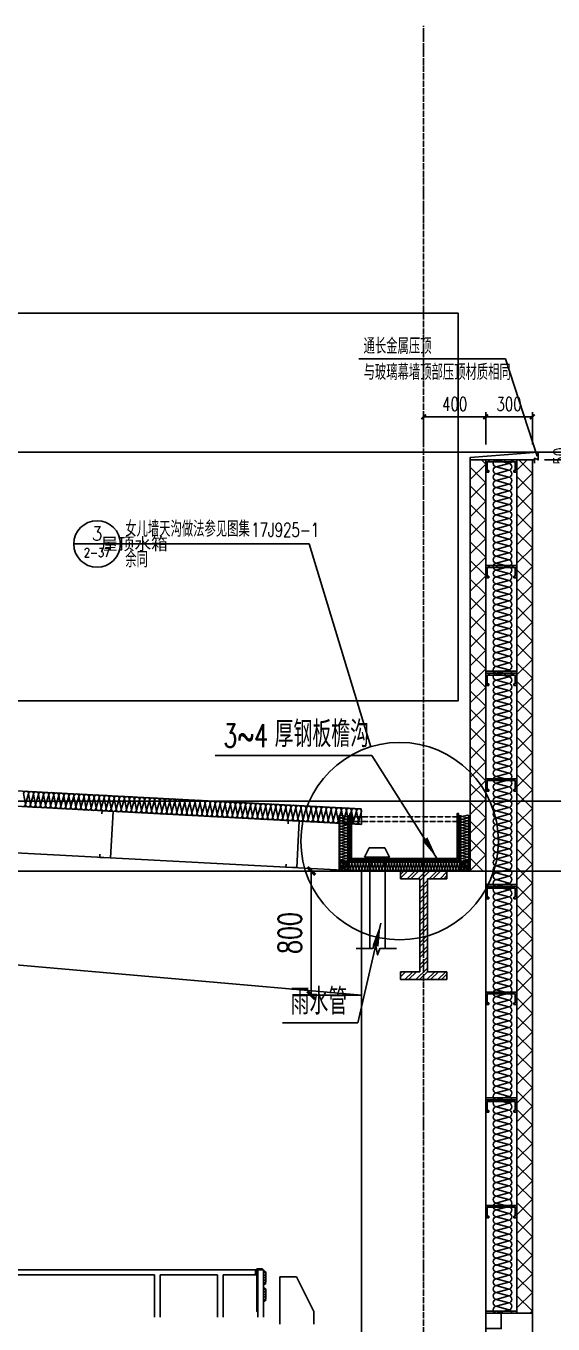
# Model space of a CAD drawing. Extents: x -1899985 to 1774885, y 556286 to 2175695.
# Drawn here: x -603981 to -600587, y 581137 to 589505 of the extents above; entities that cross this region are included whole.
import ezdxf
from ezdxf.enums import TextEntityAlignment as Align

# ---------------------------------------------------------------- set-up
doc = ezdxf.new("R2010")
doc.units = 0
doc.header["$LTSCALE"] = 10
doc.header["$MEASUREMENT"] = 0
for name, pattern in [('20剖面图$0$__DASH', [0.35, 0.25, -0.1]), ('20剖面图$0$DASH', [0.35, 0.25, -0.1]), ('20剖面图$0$DOTE', [2.42, 2, -0.2, 0.02, -0.2])]:
    doc.linetypes.add(name, pattern=pattern)
doc.layers.get('Defpoints').update_dxf_attribs({"color": 210})
for name, color, linetype in [('20剖面图$0$A-AXIS-DOTE', 14, '20剖面图$0$DOTE'), ('20剖面图$0$A-AXIS-DP', 126, 'Continuous'), ('20剖面图$0$A-AXIS-SYMB', 3, 'Continuous'), ('20剖面图$0$A-HATCH-2', 251, 'Continuous'), ('20剖面图$0$A-LIN-V', 9, 'Continuous'), ('20剖面图$0$A-WINDOW', 140, 'Continuous'), ('20剖面图$0$AS-COLN', 6, 'Continuous'), ('20剖面图$0$AS-WALL', 40, 'Continuous'), ('20剖面图$0$COLUMN', 9, 'Continuous'), ('20剖面图$0$DIM_LEAD', 3, 'Continuous'), ('20剖面图$0$DIM_SYMB', 3, 'Continuous'), ('20剖面图$0$PUB_HATCH', 8, 'Continuous'), ('20剖面图$0$PUB_TEXT', 7, 'Continuous'), ('20剖面图$0$S-SB', 21, 'Continuous'), ('20剖面图$0$建-墙-填充', 8, 'Continuous'), ('20剖面图$0$建-尺寸', 3, 'Continuous'), ('20剖面图$0$建-文字', 7, 'Continuous'), ('20剖面图$0$建-柱-钢', 9, 'Continuous'), ('A-AXIS-DP', 126, 'Continuous'), ('A-LIN-V', 9, 'Continuous'), ('DIM_SYMB', 3, 'Continuous'), ('PUB_TEXT', 7, 'Continuous')]:
    doc.layers.add(name, color=color, linetype=linetype)
doc.styles.add('20剖面图$0$_TCH_DIM', font='SIMPLEX', dxfattribs={"bigfont": 'GBCBIG'})
doc.styles.add('20剖面图$0$_TCH_DIM_T3', font='SIMPLEX', dxfattribs={"width": 0.705882, "bigfont": 'GBCBIG'})
doc.styles.add('20剖面图$0$A-DIM_T3', font='SIMPLEX', dxfattribs={"width": 0.705882, "bigfont": 'GBCBIG'})
doc.styles.add('20剖面图$0$黑体', font='', dxfattribs={"height": 12})
doc.styles.add('_TCH_DIM', font='SIMPLEX', dxfattribs={"bigfont": 'GBCBIG'})
doc.styles.add('_TCH_DIM_T3', font='SIMPLEX', dxfattribs={"width": 0.705882, "bigfont": 'GBCBIG'})
doc.styles.get('20剖面图$0$黑体').set_extended_font_data('SimHei')
doc.dimstyles.new('20剖面图$0$_TCH_ARCH&&30', dxfattribs={"dimtxt": 89.25, "dimasz": 30, "dimexe": 30, "dimexo": 30, "dimgap": 37.875, "dimtad": 1, "dimdec": 0, "dimzin": 0, "dimdsep": 46, "dimtxsty": '20剖面图$0$_TCH_DIM_T3', "dimblk": '20剖面图$0$_ArchTick', "dimcen": 0.09, "dimclrt": 7, "dimazin": 2, "dimtfac": 1, "dimtdec": 0, "dimtix": 1, "dimtmove": 2, "dimatfit": 3, "dimfxl": 1, "dimtolj": 1, "dimtzin": 0, "dimarcsym": 0})
doc.dimstyles.new('20剖面图$0$A-DIM&&50', dxfattribs={"dimtxt": 148.75, "dimasz": 50, "dimexe": 50, "dimexo": 50, "dimgap": 63.125, "dimtad": 1, "dimdec": 0, "dimzin": 0, "dimdsep": 46, "dimtxsty": '20剖面图$0$A-DIM_T3', "dimblk": '20剖面图$0$_ArchTick', "dimcen": 0.09, "dimclrt": 7, "dimazin": 2, "dimtfac": 1, "dimtdec": 0, "dimtix": 1, "dimtmove": 2, "dimatfit": 3, "dimfxl": 1, "dimtolj": 1, "dimtzin": 0, "dimarcsym": 0})
doc.dimstyles.new('_TCH_ARCH&&30', dxfattribs={"dimtxt": 89.25, "dimasz": 30, "dimexe": 30, "dimexo": 30, "dimgap": 37.875, "dimtad": 1, "dimdec": 0, "dimzin": 0, "dimdsep": 46, "dimtxsty": '_TCH_DIM_T3', "dimblk": 'ARCHTICK', "dimcen": 0.09, "dimclrt": 7, "dimazin": 2, "dimtfac": 1, "dimtdec": 0, "dimtix": 1, "dimtmove": 2, "dimatfit": 3, "dimfxl": 1, "dimtolj": 1, "dimtzin": 0, "dimarcsym": 0})
pattern_1 = [(45, (60, 0), (-60.000061, 60.000061), []), (135, (60, 0), (-60.000061, -60.000061), [])]

# ---------------------------------------------------------------- blocks, each defined once
blk = doc.blocks.new('20剖面图$0$G$CBF9D2CED')
at = {"layer": '20剖面图$0$建-墙-填充'}
h = blk.add_hatch(dxfattribs=at)
h.set_pattern_fill('金属', color=256, scale=20, style=0)
h.set_pattern_definition([(45, (0, 0), (-35.3553, 35.3553), []), (45, (23.57, 0), (-35.3553, 35.3553), [])])
h.paths.add_polyline_path([(-150, 0), (-150, -50), (-25, -50), (-25, -650), (-150, -650), (-150, -700), (150, -700), (150, -650), (25, -650), (25, -50), (150, -50), (150, 0)])
at = {"layer": '20剖面图$0$建-柱-钢'}
for p, q in [((-150, 0), (-150, -50)), ((150, 0), (-150, 0)), ((150, -50), (150, 0)), ((-150, -50), (-25, -50)), ((-25, -50), (-25, -650)), ((25, -650), (25, -50)), ((25, -50), (150, -50)), ((-25, -650), (-150, -650)), ((-150, -650), (-150, -700)), ((150, -650), (25, -650)), ((150, -700), (150, -650)), ((-150, -700), (150, -700))]:
    blk.add_line(p, q, dxfattribs=at)
blk = doc.blocks.new('20剖面图$0$CURVEPATTERNLIB$SYSLIB$岩棉板')
at = {"color": 0}
for p, q in [((0, -17), (12, -67)), ((12, -67), (24, -17))]:
    blk.add_line(p, q, dxfattribs=at)
for centre, start, end in [((12, -17), 0, 180), ((0, -67), 270, 0), ((24, -67), 180, 270)]:
    blk.add_arc(centre, 12, start, end, dxfattribs=at)
blk = doc.blocks.new('20剖面图$0$_ArchTick')
at = {"color": 0, "linetype": 'ByBlock', "const_width": 0.4}
blk.add_lwpolyline([(-0.5, -0.5), (0.5, 0.5)], dxfattribs=at)
blk = doc.blocks.new('*D599')
at = {"layer": '20剖面图$0$建-尺寸', "color": 0, "lineweight": -2, "transparency": 16777216}
for p, q in [((-751204.7, 584057.5), (-751578.5, 584057.5)), ((-751528.5, 583257.5), (-751528.5, 584057.5)), ((-751204.7, 583257.5), (-751578.5, 583257.5))]:
    blk.add_line(p, q, dxfattribs=at)
at = {"layer": 'Defpoints', "color": 0, "transparency": 16777216}
for p in [(-751528.5, 584057.5), (-751154.7, 584057.5), (-751154.7, 583257.5)]:
    blk.add_point(p, dxfattribs=at)
at = {"layer": '20剖面图$0$建-尺寸', "color": 0, "lineweight": -2, "transparency": 16777216, "xscale": 50, "yscale": 50, "zscale": 50}
for p, rotation in [((-751528.5, 584057.5), 90), ((-751528.5, 583257.5), 270)]:
    blk.add_blockref('20剖面图$0$_ArchTick', p, dxfattribs=dict(at, rotation=rotation))
at = {"layer": '20剖面图$0$建-尺寸', "color": 7, "transparency": 16777216, "insert": (-751666, 583657.5), "char_height": 148.75, "attachment_point": 5, "rotation": 90, "style": '20剖面图$0$A-DIM_T3'}
blk.add_mtext('\\A1;800', dxfattribs=at)
blk = doc.blocks.new('20剖面图$0$G$C59B9C3A2')
at = {"layer": '20剖面图$0$A-LIN-V'}
blk.add_lwpolyline([(79.4, -16.8), (-333.7, -16.8)], dxfattribs=at)
at = {"layer": '20剖面图$0$AS-WALL'}
blk.add_lwpolyline([(-333.7, -38.1), (-333.7, -5.4), (-357.8, -16.8), (-357.8, 33.2), (79.4, 0), (79.4, -84.3)], dxfattribs=at)
blk = doc.blocks.new('20剖面图$0$CURVEPATTERNLIB$SYSLIB$防水材料1')
at = {"layer": '20剖面图$0$PUB_HATCH'}
h = blk.add_hatch(dxfattribs=at)
h.set_pattern_fill('ANSI31', color=256, scale=10, angle=90, style=0)
h.set_pattern_definition([(45, (-196995.837, -685381.036), (11.22532015, -11.22532015), [])])
h.paths.add_polyline_path([(35, 0), (0, 0), (0, -100), (35, -100), (35, -90), (30, -90), (30, -95), (5, -95), (5, -5), (30, -5), (30, -10), (35, -10)])
h = blk.add_hatch(dxfattribs=at)
h.set_pattern_fill('ANSI31', color=256, scale=10, angle=90, style=0)
h.set_pattern_definition([(45, (-196695.837, -685381.036), (11.22532015, -11.22532015), [])])
h.paths.add_polyline_path([(335, 0), (300, 0), (300, -100), (335, -100), (335, -90), (330, -90), (330, -95), (305, -95), (305, -5), (330, -5), (330, -10), (335, -10)])
at = {"layer": '20剖面图$0$A-LIN-V', "extrusion": (-3.26108e-18, 2.41725e-31, -1)}
blk.add_line((600, 0), (600, -100), dxfattribs=at)
at = {"layer": '20剖面图$0$A-LIN-V'}
for p, q in [((30, -10), (35, -10)), ((330, -10), (335, -10)), ((30, -90), (35, -90)), ((330, -90), (335, -90))]:
    blk.add_line(p, q, dxfattribs=at)
at = {"layer": '20剖面图$0$A-LIN-V', "extrusion": (-3.26108e-18, 2.41725e-31, -1)}
for points in [[(-35, -10), (-35, 0), (0, 0), (0, -100), (-35, -100), (-35, -90)], [(-335, -10), (-335, 0), (-300, 0), (-300, -100), (-335, -100), (-335, -90)], [(-30, -10), (-30, -5), (-5, -5), (-5, -95), (-30, -95), (-30, -90)], [(-330, -10), (-330, -5), (-305, -5), (-305, -95), (-330, -95), (-330, -90)]]:
    blk.add_lwpolyline(points, dxfattribs=at)
at = {"layer": '20剖面图$0$A-LIN-V', "xscale": 0.8142221102150538, "yscale": 0.8108108108108109, "zscale": 0.8142221102150538}
for p in [(0, -20.1), (19.5, -20.1), (39.1, -20.1), (58.6, -20.1), (78.2, -20.1), (97.7, -20.1), (117.2, -20.1), (136.8, -20.1), (156.3, -20.1), (175.9, -20.1), (195.4, -20.1), (215, -20.1), (234.5, -20.1), (254, -20.1), (273.6, -20.1), (293.1, -20.1), (312.7, -20.1), (332.2, -20.1), (351.7, -20.1), (371.3, -20.1), (390.8, -20.1), (410.4, -20.1), (429.9, -20.1), (449.5, -20.1), (469, -20.1), (488.5, -20.1), (508.1, -20.1), (527.6, -20.1), (547.2, -20.1), (566.7, -20.1), (586.2, -20.1)]:
    blk.add_blockref('20剖面图$0$CURVEPATTERNLIB$SYSLIB$岩棉板', p, dxfattribs=at)
blk = doc.blocks.new('20剖面图$0$e54645')
at = {"layer": '20剖面图$0$PUB_HATCH'}
h = blk.add_hatch(dxfattribs=at)
h.set_pattern_fill('多孔材料', color=256, scale=30, style=0)
h.set_pattern_definition(pattern_1)
h.paths.add_polyline_path([(-1138445, 580407.5), (-1138445, 585907.5), (-1138545, 585907.5), (-1138545, 580407.5)])
h = blk.add_hatch(dxfattribs=at)
h.set_pattern_fill('多孔材料', color=256, scale=30, style=0)
h.set_pattern_definition(pattern_1)
h.paths.add_polyline_path([(-1138145, 583257.5), (-1138145, 585907.5), (-1138245, 585907.5), (-1138245, 583257.5)])
at = {"layer": '20剖面图$0$A-WINDOW'}
blk.add_lwpolyline([(-1138345, 580407.5), (-1138345, 580407.5), (-1138345, 580307.5), (-1138245, 580307.5), (-1138245, 580407.5), (-1138345, 580407.5)], dxfattribs=at)
at = {"layer": '20剖面图$0$AS-WALL'}
for p, q in [((-1138545, 580407.5), (-1138545, 585907.5)), ((-1138545, 585907.5), (-1138445, 585907.5)), ((-1138445, 580407.5), (-1138445, 585907.5)), ((-1138245, 583257.5), (-1138245, 585907.5)), ((-1138245, 585907.5), (-1138145, 585907.5)), ((-1138145, 583257.5), (-1138145, 585907.5)), ((-1138245, 583257.5), (-1138145, 583257.5)), ((-1138545, 580407.5), (-1138445, 580407.5)), ((-1138445, 580407.5), (-1138245, 580407.5))]:
    blk.add_line(p, q, dxfattribs=at)
at = {"layer": '20剖面图$0$COLUMN'}
blk.add_line((-1138545, 580407.5), (-1138545, 578007.5), dxfattribs=at)
blk.add_lwpolyline([(-1138245, 582457.5), (-1138245, 567627.5)], dxfattribs=at)
at = {"layer": '20剖面图$0$A-HATCH-2', "xscale": 2.26979623420175, "yscale": 1.999999999990687, "zscale": 1.999999999990687, "rotation": 269.9999999986393}
for p in [(-1138245, 585907.5), (-1138245, 584532.5), (-1138245, 583157.5), (-1138245, 581782.5)]:
    blk.add_blockref('20剖面图$0$CURVEPATTERNLIB$SYSLIB$防水材料1', p, dxfattribs=at)
at = {"layer": '20剖面图$0$A-LIN-V'}
blk.add_blockref('20剖面图$0$G$C59B9C3A2', (-1138225, 585924.3), dxfattribs=at)
blk = doc.blocks.new('20剖面图$0$$LinePat$岩棉板')
at = {"color": 0}
for p, q in [((0, -17), (12, -67)), ((12, -67), (24, -17))]:
    blk.add_line(p, q, dxfattribs=at)
for points in [[(24, -1.5), (0, -1.5)], [(24, -84), (0, -84)]]:
    blk.add_lwpolyline(points)
for centre, start, end in [((12, -17), 0, 180), ((0, -67), 270, 0), ((24, -67), 180, 270)]:
    blk.add_arc(centre, 12, start, end, dxfattribs=at)
blk = doc.blocks.new('20剖面图$0$e5345454')
at = {"layer": '20剖面图$0$A-LIN-V'}
h = blk.add_hatch(dxfattribs=at)
h.set_pattern_fill('金属', color=256, scale=10)
h.set_pattern_definition([(45, (350, 0), (-17.67766953, 17.67766953), []), (45, (361.785, 0), (-17.67766953, 17.67766953), [])])
h.paths.add_polyline_path([(1161308.6, -3405469.3), (1161298.6, -3405469.3), (1161298.6, -3405769.3), (1161998.6, -3405769.3), (1161998.6, -3405469.3), (1161988.6, -3405469.3), (1161988.6, -3405759.3), (1161308.6, -3405759.3)])
at = {"layer": '20剖面图$0$A-AXIS-DOTE', "linetype": '20剖面图$0$__DASH', "ltscale": 2}
blk.add_line((1161773.6, -3405320), (1161773.6, -3406120), dxfattribs=at)
at = {"layer": '20剖面图$0$A-LIN-V'}
for points in [[(1161308.6, -3405469.3), (1161298.6, -3405469.3), (1161298.6, -3405769.3), (1161998.6, -3405769.3), (1161998.6, -3405469.3), (1161988.6, -3405469.3), (1161988.6, -3405469.3), (1161988.6, -3405469.3), (1161988.6, -3405759.3), (1161308.6, -3405759.3), (1161308.6, -3405469.3)], [(1161393.6, -3405749.3), (1161423.6, -3405690), (1161523.6, -3405690), (1161553.6, -3405749.3), (1161393.6, -3405749.3)], [(1161426.2, -3405749.3), (1161426.2, -3406338)], [(1161526.2, -3405749.3), (1161526.2, -3406338)]]:
    blk.add_lwpolyline(points, dxfattribs=at)
at = {"layer": '20剖面图$0$A-LIN-V', "linetype": '20剖面图$0$DASH', "ltscale": 0.3}
for points in [[(1161988.6, -3405489.3), (1161308.6, -3405489.3)], [(1161988.6, -3405519.3), (1161308.6, -3405519.3)]]:
    blk.add_lwpolyline(points, dxfattribs=at)
at = {"layer": '20剖面图$0$DIM_LEAD'}
for p, q in [((1161440.3, -3405093.4), (1160431.8, -3405093.4)), ((1161861.8, -3405760), (1161440.3, -3405093.4)), ((1161497.6, -3406175.2), (1161349.7, -3406817)), ((1161349.7, -3406817), (1160864.2, -3406817))]:
    blk.add_line(p, q, dxfattribs=at)
for points in [[(1161861.8, -3405760, 0, 40, 0), (1161781.6, -3405633.2, 0, 0, 0)], [(1161497.6, -3406175.2, 0, 40, 0), (1161463.9, -3406321.3, 0, 0, 0)]]:
    blk.add_lwpolyline(points, format="xyseb", dxfattribs=at)
at = {"layer": '20剖面图$0$DIM_SYMB'}
blk.add_lwpolyline([(1161339.1, -3406338), (1161446.6, -3406338), (1161461.9, -3406296), (1161476.7, -3406380), (1161491.6, -3406338), (1161599.1, -3406338)], dxfattribs=at)
at = {"layer": '20剖面图$0$A-LIN-V', "yscale": 0.7272727272727273, "zscale": 0.7272727272727273}
for p, xscale, rotation in [((1161228.6, -3405479.3), -0.7499999999999999, 90), ((1161228.6, -3405497.3), -0.7499999999999999, 90), ((1162068.6, -3405479.3), 0.7499999999999999, 270), ((1162068.6, -3405497.3), 0.7499999999999999, 270), ((1161228.6, -3405515.3), -0.7499999999999999, 90), ((1161228.6, -3405533.3), -0.7499999999999999, 90), ((1161228.6, -3405551.3), -0.7499999999999999, 90), ((1161228.6, -3405569.3), -0.7499999999999999, 90), ((1161228.6, -3405587.3), -0.7499999999999999, 90), ((1162068.6, -3405515.3), 0.7499999999999999, 270), ((1162068.6, -3405533.3), 0.7499999999999999, 270), ((1162068.6, -3405551.3), 0.7499999999999999, 270), ((1162068.6, -3405569.3), 0.7499999999999999, 270), ((1162068.6, -3405587.3), 0.7499999999999999, 270), ((1161228.6, -3405605.3), -0.7499999999999999, 90), ((1161228.6, -3405623.3), -0.7499999999999999, 90), ((1161228.6, -3405641.3), -0.7499999999999999, 90), ((1161228.6, -3405659.3), -0.7499999999999999, 90), ((1162068.6, -3405605.3), 0.7499999999999999, 270), ((1162068.6, -3405623.3), 0.7499999999999999, 270), ((1162068.6, -3405641.3), 0.7499999999999999, 270), ((1162068.6, -3405659.3), 0.7499999999999999, 270), ((1161228.6, -3405677.3), -0.7499999999999999, 90), ((1161228.6, -3405695.3), -0.7499999999999999, 90), ((1161228.6, -3405713.3), -0.7499999999999999, 90), ((1161228.6, -3405731.3), -0.7499999999999999, 90), ((1161228.6, -3405749.3), -0.7499999999999999, 90), ((1162068.6, -3405677.3), 0.7499999999999999, 270), ((1162068.6, -3405695.3), 0.7499999999999999, 270), ((1162068.6, -3405713.3), 0.7499999999999999, 270), ((1162068.6, -3405731.3), 0.7499999999999999, 270), ((1162068.6, -3405749.3), 0.7499999999999999, 270), ((1161228.6, -3405839.3), -0.7682291666666666, 180), ((1161228.6, -3405767.3), -0.7499999999999999, 90), ((1161228.6, -3405785.3), -0.7499999999999999, 90), ((1161228.6, -3405803.3), -0.7499999999999999, 90), ((1161228.6, -3405821.3), -0.7499999999999999, 90), ((1161247, -3405839.3), -0.7682291666666666, 180), ((1161265.4, -3405839.3), -0.7682291666666666, 180), ((1161283.9, -3405839.3), -0.7682291666666666, 180), ((1161302.3, -3405839.3), -0.7682291666666666, 180), ((1161320.8, -3405839.3), -0.7682291666666666, 180), ((1161339.2, -3405839.3), -0.7682291666666666, 180), ((1161357.6, -3405839.3), -0.7682291666666666, 180), ((1161376.1, -3405839.3), -0.7682291666666666, 180), ((1161394.5, -3405839.3), -0.7682291666666666, 180), ((1161412.9, -3405839.3), -0.7682291666666666, 180), ((1161431.4, -3405839.3), -0.7682291666666666, 180), ((1161449.8, -3405839.3), -0.7682291666666666, 180), ((1161468.3, -3405839.3), -0.7682291666666666, 180), ((1161486.7, -3405839.3), -0.7682291666666666, 180), ((1161505.1, -3405839.3), -0.7682291666666666, 180), ((1161541.2, -3405839.3), 0.73252688172043, 180), ((1161558.7, -3405839.3), 0.73252688172043, 180), ((1161576.3, -3405839.3), 0.73252688172043, 180), ((1161593.9, -3405839.3), 0.73252688172043, 180), ((1161611.5, -3405839.3), 0.73252688172043, 180), ((1161629.1, -3405839.3), 0.73252688172043, 180), ((1161646.6, -3405839.3), 0.73252688172043, 180), ((1161664.2, -3405839.3), 0.73252688172043, 180), ((1161681.8, -3405839.3), 0.73252688172043, 180), ((1161699.4, -3405839.3), 0.73252688172043, 180), ((1161717, -3405839.3), 0.73252688172043, 180), ((1161734.5, -3405839.3), 0.73252688172043, 180), ((1161752.1, -3405839.3), 0.73252688172043, 180), ((1161769.7, -3405839.3), 0.73252688172043, 180), ((1161787.3, -3405839.3), 0.73252688172043, 180), ((1161804.9, -3405839.3), 0.73252688172043, 180), ((1161822.4, -3405839.3), 0.73252688172043, 180), ((1161840, -3405839.3), 0.73252688172043, 180), ((1161857.6, -3405839.3), 0.73252688172043, 180), ((1161875.2, -3405839.3), 0.73252688172043, 180), ((1161892.8, -3405839.3), 0.73252688172043, 180), ((1161910.3, -3405839.3), 0.73252688172043, 180), ((1161927.9, -3405839.3), 0.73252688172043, 180), ((1161945.5, -3405839.3), 0.73252688172043, 180), ((1161963.1, -3405839.3), 0.73252688172043, 180), ((1161980.7, -3405839.3), 0.73252688172043, 180), ((1161998.2, -3405839.3), 0.73252688172043, 180), ((1162015.8, -3405839.3), 0.73252688172043, 180), ((1162068.6, -3405767.3), 0.7499999999999999, 270), ((1162068.6, -3405785.3), 0.7499999999999999, 270), ((1162068.6, -3405803.3), 0.7499999999999999, 270), ((1162068.6, -3405821.3), 0.7499999999999999, 270), ((1162033.4, -3405839.3), 0.73252688172043, 180), ((1162051, -3405839.3), 0.73252688172043, 180), ((1162068.6, -3405839.3), 0.73252688172043, 180)]:
    blk.add_blockref('20剖面图$0$$LinePat$岩棉板', p, dxfattribs=dict(at, xscale=xscale, rotation=rotation))
at = {"layer": '20剖面图$0$PUB_TEXT', "style": '20剖面图$0$_TCH_DIM', "width": 0.705882}
blk.add_text('3~4', height=148.75, dxfattribs=at).set_placement((1160484.3, -3405040.9))
at = {"layer": '20剖面图$0$PUB_TEXT', "style": '20剖面图$0$_TCH_DIM'}
for s, p in [('厚钢板檐沟', (1160814.3, -3405040.9)), ('雨水管', (1160916.7, -3406764.5))]:
    blk.add_text(s, height=168.79, dxfattribs=at).set_placement(p)
blk = doc.blocks.new('20剖面图$0$rer34')
at = {"layer": '20剖面图$0$A-LIN-V', "color": 1}
for p, q in [((1607274.9, -75770.7), (1605612.1, -75770.7)), ((1605666.5, -75803.4), (1606672, -75803.4)), ((1606672, -75803.4), (1606672, -76077.3)), ((1606704.6, -76077.3), (1606704.6, -75803.4)), ((1606704.6, -75803.4), (1607044.8, -75803.4)), ((1607044.8, -75803.4), (1607044.8, -76077.3)), ((1607077.4, -76077.3), (1607077.4, -75803.4)), ((1607077.4, -75803.4), (1607277.4, -75803.4)), ((1607266.2, -75797.5), (1607266.2, -75795.3)), ((1607266.2, -75795.3), (1607271.7, -75795.3)), ((1607271.7, -75797.5), (1607266.2, -75797.5)), ((1607269.5, -75781.8), (1607269.5, -75777.9)), ((1607274.9, -75777.9), (1607269.5, -75777.9)), ((1607269.5, -75787.9), (1607269.5, -75781.8)), ((1607274.9, -75781.8), (1607269.5, -75781.8)), ((1607269.5, -75787.9), (1607269.5, -75788.8)), ((1607274.9, -75787.9), (1607269.5, -75787.9)), ((1607269.5, -75788.8), (1607274.9, -75788.8)), ((1607274.9, -75792), (1607274.9, -75770.3)), ((1607277.1, -75770.3), (1607277.1, -75792)), ((1607310.2, -75770.7), (1607277.1, -75770.7)), ((1607277.4, -75780.1), (1607277.1, -75780.1)), ((1607277.1, -75786.6), (1607277.4, -75786.6)), ((1607277.4, -76039.3), (1607277.4, -75774.1)), ((1607280.4, -75764.9), (1607307, -75764.9)), ((1607307, -75767), (1607280.4, -75767)), ((1607280.7, -75770.8), (1607306.8, -75770.8)), ((1607283.9, -75770.8), (1607316.5, -75770.8)), ((1607283.9, -76077.3), (1607283.9, -75770.8)), ((1607310.2, -75770.8), (1607310.2, -75770.3)), ((1607312.4, -75770.3), (1607312.4, -75770.8)), ((1607316.5, -75770.7), (1607312.4, -75770.7)), ((1607316.5, -75770.7), (1607316.5, -75770.8)), ((1607316.5, -75770.8), (1607316.5, -76077.3)), ((1607323.8, -75780.1), (1607316.5, -75780.1)), ((1607316.5, -75789.2), (1607330.7, -75789.2)), ((1607316.5, -75805), (1607330.7, -75805)), ((1607330.7, -75805), (1607316.5, -75805)), ((1607316.5, -75820.7), (1607330.7, -75820.7)), ((1607316.5, -75821.8), (1607330.7, -75821.8)), ((1607330.7, -75837.6), (1607316.5, -75837.6)), ((1607316.5, -75837.6), (1607330.7, -75837.6)), ((1607323.8, -75781), (1607323.8, -75780.1)), ((1607325.2, -75821.8), (1607325.2, -75820.7)), ((1607330.7, -75805), (1607330.7, -75789.2)), ((1607330.7, -75820.7), (1607330.7, -75805)), ((1607330.7, -75837.6), (1607330.7, -75821.8)), ((1607330.7, -75853.3), (1607330.7, -75837.6)), ((1607412.9, -75816.4), (1607430.2, -75816.4)), ((1607412.9, -76120.8), (1607412.9, -75816.4)), ((1607442.6, -75816.4), (1607425.2, -75816.4)), ((1607511.8, -75816.4), (1607430.2, -75816.4)), ((1607615, -76039.2), (1607511.8, -75816.4)), ((1607316.5, -75853.3), (1607330.7, -75853.3)), ((1607316.5, -75856.6), (1607329.6, -75856.6)), ((1607316.5, -75897.9), (1607330.7, -75897.9)), ((1607330.7, -75913.7), (1607316.5, -75913.7)), ((1607316.5, -75913.7), (1607330.7, -75913.7)), ((1607325.2, -75856.6), (1607325.2, -75853.3)), ((1607330.7, -75913.7), (1607330.7, -75897.9)), ((1607330.7, -75929.4), (1607330.7, -75913.7)), ((1607316.5, -75929.4), (1607330.7, -75929.4)), ((1607316.5, -75930.5), (1607330.7, -75930.5)), ((1607316.5, -75946.3), (1607330.7, -75946.3)), ((1607330.7, -75946.3), (1607316.5, -75946.3)), ((1607316.5, -75962), (1607330.7, -75962)), ((1607316.5, -75965.3), (1607329.6, -75965.3)), ((1607325.2, -75930.5), (1607325.2, -75929.4)), ((1607325.2, -75965.3), (1607325.2, -75962)), ((1607330.7, -75946.3), (1607330.7, -75930.5)), ((1607330.7, -75962), (1607330.7, -75946.3)), ((1607283.9, -76042.5), (1607280.7, -76042.5)), ((1607615, -76120.8), (1607615, -76039.2))]:
    blk.add_line(p, q, dxfattribs=at)
for centre, radius, start, end in [((1607271.7, -75792), 3.26, 270, 360), ((1607271.7, -75792), 5.43, 270, 360), ((1607280.4, -75770.3), 5.43, 90, 180), ((1607280.4, -75770.3), 3.26, 90, 180), ((1607280.7, -75774.1), 3.26, 90, 180), ((1607306.8, -75774.1), 3.26, 89.45035, 90), ((1607307, -75770.3), 5.43, 360, 90), ((1607307, -75770.3), 3.26, 360, 90), ((1607320.9, -75789.2), 8.7, 0, 119.99801), ((1607320.9, -75856.6), 8.7, 240.00195, 0), ((1607320.9, -75897.9), 8.7, 0, 119.99806), ((1607320.9, -75965.3), 8.7, 240.0019, 0), ((1607280.7, -76039.3), 3.26, 180, 270)]:
    blk.add_arc(centre, radius, start, end, dxfattribs=at)
blk = doc.blocks.new('*D214')
at = {"layer": '20剖面图$0$A-AXIS-DP', "color": 0, "lineweight": -2, "transparency": 16777216}
for p, q in [((-601020, 586807.5), (-601020, 587015.2)), ((-600720, 586807.5), (-600720, 587015.2)), ((-601020, 586985.2), (-600720, 586985.2))]:
    blk.add_line(p, q, dxfattribs=at)
at = {"layer": 'Defpoints', "color": 0, "transparency": 16777216}
for p in [(-600720, 586985.2), (-601020, 586777.5), (-600720, 586777.5)]:
    blk.add_point(p, dxfattribs=at)
at = {"layer": '20剖面图$0$A-AXIS-DP', "color": 0, "lineweight": -2, "transparency": 16777216, "xscale": 30, "yscale": 30, "zscale": 30, "rotation": 180}
blk.add_blockref('20剖面图$0$_ArchTick', (-601020, 586985.2), dxfattribs=at)
at = {"layer": '20剖面图$0$A-AXIS-DP', "color": 0, "lineweight": -2, "transparency": 16777216, "xscale": 30, "yscale": 30, "zscale": 30}
blk.add_blockref('20剖面图$0$_ArchTick', (-600720, 586985.2), dxfattribs=at)
at = {"layer": '20剖面图$0$A-AXIS-DP', "color": 7, "transparency": 16777216, "insert": (-600870, 587067.7), "char_height": 89.25, "attachment_point": 5, "style": '20剖面图$0$_TCH_DIM_T3'}
blk.add_mtext('\\A1;300', dxfattribs=at)
blk = doc.blocks.new('*D215')
at = {"layer": '20剖面图$0$A-AXIS-DP', "color": 0, "lineweight": -2, "transparency": 16777216}
for p, q in [((-601420, 586807.5), (-601420, 587015.2)), ((-601020, 586807.5), (-601020, 587015.2)), ((-601420, 586985.2), (-601020, 586985.2))]:
    blk.add_line(p, q, dxfattribs=at)
at = {"layer": 'Defpoints', "color": 0, "transparency": 16777216}
for p in [(-601020, 586985.2), (-601420, 586777.5), (-601020, 586777.5)]:
    blk.add_point(p, dxfattribs=at)
at = {"layer": '20剖面图$0$A-AXIS-DP', "color": 0, "lineweight": -2, "transparency": 16777216, "xscale": 30, "yscale": 30, "zscale": 30, "rotation": 180}
blk.add_blockref('20剖面图$0$_ArchTick', (-601420, 586985.2), dxfattribs=at)
at = {"layer": '20剖面图$0$A-AXIS-DP', "color": 0, "lineweight": -2, "transparency": 16777216, "xscale": 30, "yscale": 30, "zscale": 30}
blk.add_blockref('20剖面图$0$_ArchTick', (-601020, 586985.2), dxfattribs=at)
at = {"layer": '20剖面图$0$A-AXIS-DP', "color": 7, "transparency": 16777216, "insert": (-601220, 587067.7), "char_height": 89.25, "attachment_point": 5, "style": '20剖面图$0$_TCH_DIM_T3'}
blk.add_mtext('\\A1;400', dxfattribs=at)
blk = doc.blocks.new('_ArchTick')
at = {"color": 0, "linetype": 'ByBlock', "const_width": 0.4}
blk.add_lwpolyline([(-0.5, -0.5), (0.5, 0.5)], dxfattribs=at)
blk = doc.blocks.new('*D104')
at = {"layer": 'A-AXIS-DP', "color": 0, "lineweight": -2, "transparency": 16777216}
for p, q in [((-600642.2, 586757.5), (-600427.4, 586757.5)), ((-600457.4, 586757.5), (-600457.4, 586787.5)), ((-600457.4, 586707.5), (-600457.4, 586757.5)), ((-600642.2, 586707.5), (-600427.4, 586707.5)), ((-600457.4, 586707.5), (-600457.4, 586677.5))]:
    blk.add_line(p, q, dxfattribs=at)
at = {"layer": 'Defpoints', "color": 0, "transparency": 16777216}
for p in [(-600672.2, 586757.5), (-600457.4, 586757.5), (-600672.2, 586707.5)]:
    blk.add_point(p, dxfattribs=at)
at = {"layer": 'A-AXIS-DP', "color": 0, "lineweight": -2, "transparency": 16777216, "xscale": 30, "yscale": 30, "zscale": 30}
for p, rotation in [((-600457.4, 586757.5), 270), ((-600457.4, 586707.5), 90)]:
    blk.add_blockref('_ArchTick', p, dxfattribs=dict(at, rotation=rotation))
at = {"layer": 'A-AXIS-DP', "color": 7, "transparency": 16777216, "insert": (-600539.9, 586732.5), "char_height": 89.25, "attachment_point": 5, "rotation": 90, "style": '_TCH_DIM_T3'}
blk.add_mtext('\\A1;50', dxfattribs=at)
blk = doc.blocks.new('20剖面图$0$w432424324')
at = {"layer": '20剖面图$0$A-LIN-V', "color": 2}
for p, q in [((-751204.7, 584057.5), (-759779.7, 584507.5)), ((-751204.7, 583257.5), (-759779.7, 584007.5))]:
    blk.add_line(p, q, dxfattribs=at)
at = {"layer": '20剖面图$0$A-LIN-V'}
for points in [[(-752875.9, 584425.4), (-752874.9, 584445.4), (-752805, 584441.8), (-752820.1, 584142.2), (-752890, 584145.7), (-752889, 584165.7)], [(-751677.6, 584362.5), (-751676.6, 584382.5), (-751606.6, 584379), (-751621.7, 584079.3), (-751691.6, 584082.9), (-751690.6, 584102.8)]]:
    blk.add_lwpolyline(points, dxfattribs=at)
at = {"layer": '20剖面图$0$AS-COLN'}
for p, q in [((-759779.7, 584908), (-751206, 584458.1)), ((-759779.7, 584807.8), (-751205.7, 584357.9)), ((-751205.7, 584357.9), (-751206, 584458.1))]:
    blk.add_line(p, q, dxfattribs=at)
at = {"layer": '20剖面图$0$COLUMN'}
blk.add_lwpolyline([(-750404.7, 584057.5), (-750404.7, 568257.5), (-751204.7, 568257.5), (-751204.7, 584057.5)], close=True, dxfattribs=at)
at = {"layer": '20剖面图$0$A-HATCH-2', "xscale": -1.355880551215356, "yscale": 1.351351351351351, "zscale": 1.351351351351351, "rotation": 356.9957576229942}
for p in [(-753348, 584577.5), (-753315.5, 584575.8), (-753283, 584574.1), (-753250.5, 584572.4), (-753218, 584570.7), (-753185.5, 584569), (-753153, 584567.3), (-753120.5, 584565.5), (-753088, 584563.8), (-753055.5, 584562.1), (-753023, 584560.4), (-752990.5, 584558.7), (-752958, 584557), (-752925.5, 584555.3), (-752893, 584553.6), (-752860.5, 584551.9), (-752828.1, 584550.2), (-752795.6, 584548.5), (-752763.1, 584546.8), (-752730.6, 584545.1), (-752698.1, 584543.4), (-752665.6, 584541.7), (-752633.1, 584540), (-752600.6, 584538.3), (-752568.1, 584536.6), (-752535.6, 584534.9), (-752503.1, 584533.1), (-752470.6, 584531.4), (-752438.1, 584529.7), (-752405.6, 584528), (-752373.1, 584526.3), (-752340.6, 584524.6), (-752308.1, 584522.9), (-752275.6, 584521.2), (-752243.1, 584519.5), (-752210.6, 584517.8), (-752178.1, 584516.1), (-752145.6, 584514.4), (-752113.1, 584512.7), (-752080.6, 584511), (-752048.1, 584509.3), (-752015.6, 584507.6), (-751983.1, 584505.9), (-751950.6, 584504.2), (-751918.2, 584502.4), (-751885.7, 584500.7), (-751853.2, 584499), (-751820.7, 584497.3), (-751788.2, 584495.6), (-751755.7, 584493.9), (-751723.2, 584492.2), (-751690.7, 584490.5), (-751658.2, 584488.8), (-751625.7, 584487.1), (-751593.2, 584485.4), (-751560.7, 584483.7), (-751528.2, 584482), (-751495.7, 584480.3), (-751463.2, 584478.6), (-751430.7, 584476.9), (-751398.2, 584475.2), (-751365.7, 584473.5), (-751333.2, 584471.7), (-751300.7, 584470), (-751268.2, 584468.3), (-751235.7, 584466.6), (-751203.2, 584464.9)]:
    blk.add_blockref('20剖面图$0$CURVEPATTERNLIB$SYSLIB$岩棉板', p, dxfattribs=at)
at = {"layer": '20剖面图$0$A-LIN-V'}
blk.add_blockref('20剖面图$0$G$CBF9D2CED', (-750804.7, 584057.5), dxfattribs=at)
at = {"layer": '20剖面图$0$建-尺寸'}
dim = blk.add_aligned_dim(p1=(-751154.7, 583257.5), p2=(-751154.7, 584057.5), distance=373.8, dimstyle='20剖面图$0$A-DIM&&50', dxfattribs=at)
dim.commit()
dim.dimension.update_dxf_attribs({"geometry": '*D599', "text_midpoint": (-751666, 583657.5)})
blk = doc.blocks.new('20剖面图')
at = {"layer": '20剖面图$0$A-AXIS-DOTE', "ltscale": 2}
blk.add_line((-601420, 562443.9), (-601420, 589505.1), dxfattribs=at)
at = {"layer": '20剖面图$0$A-AXIS-DOTE', "linetype": '20剖面图$0$__DASH', "ltscale": 2}
for p, q in [((-590152, 586757.5), (-684013.9, 586757.5)), ((-590152, 584507.5), (-684013.9, 584507.5)), ((-590152, 584057.5), (-684013.9, 584057.5))]:
    blk.add_line(p, q, dxfattribs=at)
at = {"layer": '20剖面图$0$A-AXIS-SYMB'}
for p, q in [((-603373, 586165.8), (-603673, 586165.8)), ((-602156.4, 586165.8), (-603373, 586165.8)), ((-601759.3, 584858.7), (-602156.4, 586165.8))]:
    blk.add_line(p, q, dxfattribs=at)
blk.add_lwpolyline([(-600938.5, 584250.2, 1), (-602210.4, 584250.2, 1)], format="xyb", close=True, dxfattribs=at)
blk.add_circle((-603523, 586165.8), 150, dxfattribs=at)
at = {"layer": '20剖面图$0$A-LIN-V'}
blk.add_line((-673940, 586757.5), (-600631.2, 586757.5), dxfattribs=at)
blk.add_lwpolyline([(-604197.9, 585154.6), (-604197.9, 587654.6), (-601197.9, 587654.6), (-601197.9, 585154.6)], close=True, dxfattribs=at)
for name, p in [('20剖面图$0$w432424324', (149384.7, 0)), ('20剖面图$0$e5345454', (-1763193.6, 3989896.7))]:
    blk.add_blockref(name, p, dxfattribs=at)
at = {"layer": '20剖面图$0$AS-COLN', "xscale": -1}
blk.add_blockref('20剖面图$0$e54645', (-1739265, 800), dxfattribs=at)
at = {"layer": '20剖面图$0$S-SB', "xscale": 1.087878787878788}
blk.add_blockref('20剖面图$0$rer34', (-2351016.7, 657258.1), dxfattribs=at)
at = {"layer": '20剖面图$0$PUB_TEXT', "style": '20剖面图$0$_TCH_DIM'}
for s, height, width, p, p2 in [('3', 90.6, 1.34975, (-603556.1, 586188.1), (-603489.8, 586188.1)), ('2-37', 57.37, 1.082031, (-603606.9, 586081.6), (-603439, 586081.6))]:
    blk.add_text(s, height=height, dxfattribs=dict(at, width=width)).set_placement(p, p2, align=Align.FIT)
for s, height, p in [('女儿墙天沟做法参见图集', 101.277, (-603341.5, 586212)), ('余同', 101.28, (-603341.5, 586014.9))]:
    blk.add_text(s, height=height, dxfattribs=at).set_placement(p)
at = {"layer": '20剖面图$0$PUB_TEXT', "style": '20剖面图$0$_TCH_DIM', "width": 0.705882}
blk.add_text('17J925-1', height=89.25, dxfattribs=at).set_placement((-602530.5, 586212))
at = {"layer": '20剖面图$0$建-文字', "style": '20剖面图$0$黑体'}
blk.add_text('屋顶水箱', height=78.86, dxfattribs=at).set_placement((-603497.9, 586127.1))
at = {"layer": '20剖面图$0$A-AXIS-DP'}
for p1, p2, picture, middle in [((-601420, 586777.5), (-601020, 586777.5), '*D215', (-601220, 587067.7)), ((-601020, 586777.5), (-600720, 586777.5), '*D214', (-600870, 587067.7))]:
    dim = blk.add_aligned_dim(p1=p1, p2=p2, distance=207.8, dimstyle='20剖面图$0$_TCH_ARCH&&30', dxfattribs=at)
    dim.commit()
    dim.dimension.update_dxf_attribs({"geometry": picture, "text_midpoint": middle})

msp = doc.modelspace()

# ---------------------------------------------------------------- block references
at = {"layer": 'A-LIN-V'}
msp.add_blockref('20剖面图', (0, 0), dxfattribs=at)

# ---------------------------------------------------------------- next in the draw order: linework, layer by layer
at = {"layer": 'DIM_SYMB'}
for p, q in [((-600892.6, 587359.4), (-601838.1, 587359.4)), ((-600688.4, 586732.5), (-600892.6, 587359.4))]:
    msp.add_line(p, q, dxfattribs=at)

# ---------------------------------------------------------------- next in the draw order: texts
at = {"layer": 'PUB_TEXT', "style": '_TCH_DIM'}
for s, height, p in [('通长金属压顶', 101.28, (-601806.6, 587390.9)), ('与玻璃幕墙顶部压顶材质相同', 101.277, (-601806.6, 587222.9))]:
    msp.add_text(s, height=height, dxfattribs=at).set_placement(p)

# ---------------------------------------------------------------- next in the draw order: dimensions: what is measured, and where the dimension line sits
at = {"layer": 'A-AXIS-DP'}
dim = msp.add_aligned_dim(p1=(-600672.2, 586707.5), p2=(-600672.2, 586757.5), distance=-214.8, dimstyle='_TCH_ARCH&&30', dxfattribs=at)
dim.commit()
dim.dimension.update_dxf_attribs({"geometry": '*D104', "text_midpoint": (-600539.9, 586732.5)})

doc.saveas('drawing.dxf')
